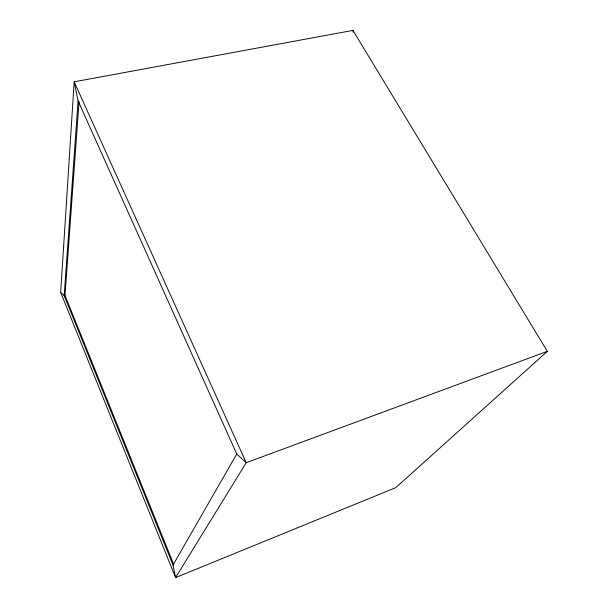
<?xml version="1.0" encoding="UTF-8"?>
<svg xmlns="http://www.w3.org/2000/svg" width="608" height="608" viewBox="0 0 608 608"><rect width="100%" height="100%" fill="white"/><g stroke="black" fill="none" stroke-linecap="round" stroke-linejoin="round"><path stroke-width="0.91" d="M60.671 292.342L74.176 81.814L352.944 30.4L547.329 351.34L395.8 487.639L175.575 577.6L60.671 292.342L64.197 295.587L173.006 565.03L175.575 577.6L246.217 462.703L547.329 351.34M78.082 100.89L236.763 454.024L246.217 462.703L74.176 81.814L78.082 100.89L64.197 295.587L64.972 295.374L79.07 101.627M236.763 454.024L173.006 565.03L173.835 564.695L64.972 295.374M352.944 30.4L353.111 32.209"/></g></svg>
